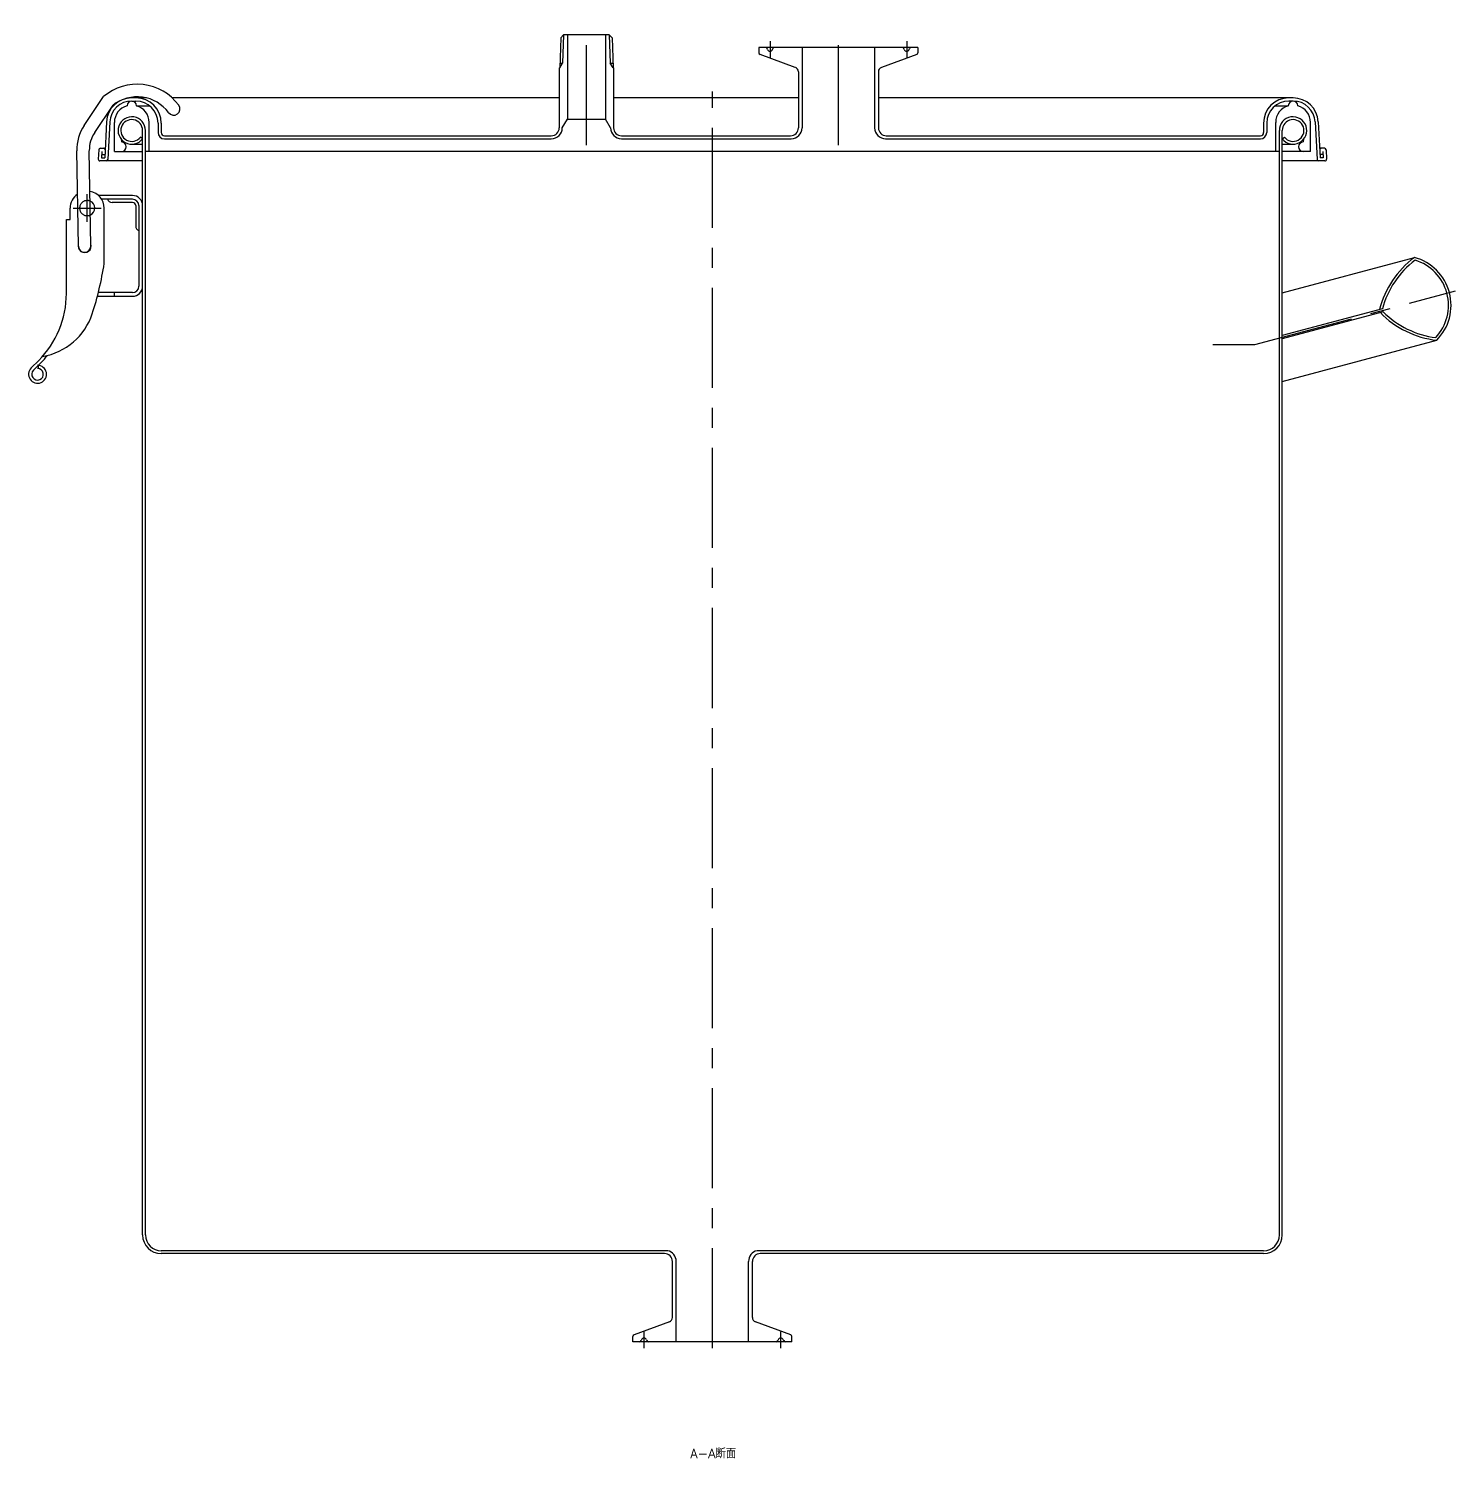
# Model space of a CAD drawing. Extents: x -277 to 885, y -771 to 197.
# Drawn here: x 432.4 to 885.4, y -759 to -305.1 of the extents above; entities that cross this region are included whole.
import ezdxf

# ---------------------------------------------------------------- set-up
doc = ezdxf.new("R2010")
doc.units = 0
doc.linetypes.add('CENTER', pattern=[50.8, 31.75, -6.35, 6.35, -6.35])
doc.linetypes.add('DASHED', pattern=[19.05, 12.7, -6.35])
doc.layers.get('0').update_dxf_attribs({"linetype": 'CONTINUOUS'})
doc.layers.add('CENTER', color=1, linetype='CONTINUOUS')
doc.styles.get("Standard").update_dxf_attribs({"font": 'txt.shx', "height": 3, "bigfont": 'bigfont.shx'})

msp = doc.modelspace()

# ---------------------------------------------------------------- linework, layer by layer
at = {"color": 7, "linetype": 'CONTINUOUS'}
for p, q in [((601.39, -307.97), (601.06, -317.59)), ((601.39, -307.97), (602.28, -307.08)), ((616.78, -307.08), (602.28, -307.08)), ((603.48, -307.08), (603.48, -333.81)), ((615.58, -307.08), (615.58, -333.81)), ((617.67, -307.97), (616.78, -307.08)), ((617.67, -307.97), (618.01, -317.59)), ((714.78, -311.08), (664.28, -311.08)), ((664.28, -311.08), (664.28, -312.77)), ((667.02, -311.72), (666.9, -311.44)), ((668.64, -311.72), (668.76, -311.44)), ((678.03, -311.08), (678.03, -336.58)), ((701.03, -311.08), (701.03, -336.58)), ((710.43, -311.74), (710.3, -311.44)), ((712.04, -311.74), (712.16, -311.44)), ((714.78, -311.08), (714.78, -312.77)), ((600.88, -317.59), (600.88, -336.58)), ((600.88, -317.59), (601.06, -317.59)), ((601.11, -316.01), (601.97, -316.01)), ((617.1, -316.01), (617.95, -316.01)), ((618.01, -317.59), (618.18, -317.59)), ((618.18, -317.59), (618.18, -336.58)), ((675.86, -317.39), (664.67, -313.32)), ((714.39, -313.32), (703.2, -317.39)), ((676.83, -318.78), (676.83, -336.58)), ((676.83, -318.78), (676.83, -336.58)), ((702.23, -318.78), (702.23, -336.58)), ((702.23, -318.78), (702.23, -336.58)), ((450.1, -335.83), (456.26, -326.69)), ((453.41, -338.07), (459.26, -329.41)), ((469.83, -327.08), (465.17, -327.08)), ((465.17, -328.08), (466.53, -328.08)), ((466.68, -329.58), (470.86, -329.58)), ((600.88, -327.08), (478.02, -327.08)), ((676.83, -327.08), (618.18, -327.08)), ((833.89, -327.08), (702.23, -327.08)), ((828.2, -329.58), (832.38, -329.58)), ((833.89, -328.08), (832.53, -328.08)), ((457.19, -334.66), (456.59, -346.08)), ((458.18, -334.72), (457.56, -346.61)), ((459.68, -344.08), (459.68, -334.87)), ((470.68, -344.08), (470.68, -334.87)), ((473.53, -335.08), (473.53, -338.08)), ((474.53, -335.08), (474.53, -338.08)), ((601.88, -336.58), (603.48, -333.81)), ((603.48, -333.81), (615.58, -333.81)), ((617.18, -336.58), (615.58, -333.81)), ((824.53, -335.08), (824.53, -338.08)), ((825.53, -335.08), (825.53, -338.08)), ((828.38, -344.08), (828.38, -334.87)), ((839.38, -344.08), (839.38, -334.87)), ((840.88, -334.72), (841.5, -346.61)), ((841.88, -334.66), (842.48, -346.08)), ((461.81, -340.19), (461.93, -341.08)), ((468.63, -340.08), (467.92, -339.53)), ((468.63, -688.08), (468.63, -337.43)), ((469.53, -688.08), (469.53, -337.43)), ((475.53, -339.08), (598.38, -339.08)), ((475.53, -340.08), (598.38, -340.08)), ((620.68, -339.08), (674.33, -339.08)), ((620.68, -340.08), (674.53, -340.08)), ((704.53, -340.08), (823.53, -340.08)), ((704.73, -339.08), (823.53, -339.08)), ((829.53, -688.08), (829.53, -337.43)), ((830.43, -688.08), (830.43, -337.43)), ((830.43, -340.08), (831.15, -339.53)), ((837.25, -340.19), (837.13, -341.08)), ((448.23, -374.12), (447.7, -343.91)), ((452.23, -374.05), (451.7, -343.84)), ((454.72, -343.56), (454.56, -346.56)), ((455.22, -343.08), (456.74, -343.08)), ((455.69, -344.08), (455.59, -346.08)), ((459.68, -344.08), (468.63, -344.08)), ((465.18, -341.78), (468.63, -341.78)), ((829.53, -344.08), (469.53, -344.08)), ((830.43, -341.78), (833.88, -341.78)), ((839.38, -344.08), (830.43, -344.08)), ((843.85, -343.08), (842.32, -343.08)), ((843.37, -344.08), (843.48, -346.08)), ((844.35, -343.56), (844.5, -346.56)), ((468.63, -347.08), (455.06, -347.08)), ((455.59, -346.08), (456.59, -346.08)), ((455.64, -345.08), (456.64, -345.08)), ((844, -347.08), (830.43, -347.08)), ((843.43, -345.08), (842.42, -345.08)), ((843.48, -346.08), (842.48, -346.08)), ((465.43, -358.08), (454.61, -358.08)), ((445.63, -365.68), (445.63, -362.08)), ((465.43, -359.28), (455.64, -359.28)), ((456.43, -379.68), (456.43, -362.08)), ((465.43, -360.28), (458.93, -360.28)), ((466.43, -361.28), (466.43, -367.78)), ((467.43, -361.28), (467.43, -386.88)), ((444.43, -389.23), (444.43, -365.68)), ((444.43, -365.68), (445.63, -365.68)), ((830.43, -389), (872.44, -377.75)), ((454.28, -390.08), (465.43, -390.08)), ((465.43, -388.88), (454.58, -388.88)), ((459.63, -388.88), (459.63, -390.08)), ((862.23, -394.04), (830.43, -402.56)), ((862.49, -395.01), (830.43, -403.6)), ((830.43, -417.16), (879.48, -404.02)), ((435.64, -410.44), (433.27, -412.82)), ((436.35, -411.15), (433.97, -413.52)), ((435.51, -411.99), (435.43, -412.99)), ((635.36, -693.08), (474.53, -693.08)), ((634.33, -693.98), (474.53, -693.98)), ((824.53, -693.08), (663.7, -693.08)), ((824.53, -693.98), (664.73, -693.98)), ((636.83, -714.29), (636.83, -696.48)), ((636.83, -714.29), (636.83, -696.48)), ((638.03, -721.98), (638.03, -696.48)), ((661.03, -721.98), (661.03, -696.48)), ((662.23, -714.29), (662.23, -696.48)), ((662.23, -714.29), (662.23, -696.48)), ((635.86, -715.67), (624.67, -719.75)), ((674.39, -719.75), (663.2, -715.67)), ((624.28, -721.98), (624.28, -720.3)), ((627.02, -721.34), (626.9, -721.62)), ((628.64, -721.34), (628.76, -721.62)), ((670.43, -721.32), (670.3, -721.62)), ((672.04, -721.32), (672.16, -721.62)), ((674.78, -721.98), (674.78, -720.3)), ((674.78, -721.98), (624.28, -721.98))]:
    msp.add_line(p, q, dxfattribs=at)
at = {"color": 3, "linetype": 'CONTINUOUS'}
for p, q in [((602.28, -307.08), (601.97, -316.01)), ((616.78, -307.08), (617.1, -316.01)), ((601.06, -317.59), (601.97, -316.01)), ((618.01, -317.59), (617.1, -316.01))]:
    msp.add_line(p, q, dxfattribs=at)
at = {"color": 7, "linetype": 'CONTINUOUS'}
for centre, radius, start, end in [((664.87, -312.77), 0.588, 180, 250), ((666.36, -311.67), 0.588, 23, 90), ((667.83, -311.38), 0.882, 203, 337), ((669.3, -311.67), 0.588, 90, 157), ((709.76, -311.67), 0.588, 23, 90), ((711.23, -311.38), 0.882, 201.637, 338.363), ((712.7, -311.67), 0.588, 90, 157), ((714.19, -312.77), 0.588, 290, 0), ((675.36, -318.78), 1.47, 0, 70), ((703.7, -318.78), 1.47, 110, 180), ((466.92, -339.07), 16.34, 36.3016, 130.742), ((466.92, -339.07), 12.34, 36.3016, 128.4248), ((465.17, -335.08), 8, 90, 177), ((465.17, -335.08), 7, 90, 177), ((465.18, -334.87), 5.5, 105.8266, 180), ((465.18, -329.58), 1.5, 0, 180), ((466.53, -335.08), 8, 0, 90), ((466.53, -335.08), 7, 0, 90), ((465.18, -334.87), 5.5, 0, 74.1734), ((478.48, -330.58), 2, 216.3016, 36.3016), ((832.53, -335.08), 8, 90, 180), ((832.53, -335.08), 7, 90, 180), ((833.88, -334.87), 5.5, 105.8266, 180), ((833.88, -329.58), 1.5, 0, 180), ((833.89, -335.08), 8, 3, 90), ((833.89, -335.08), 7, 3, 90), ((833.88, -334.87), 5.5, 0, 74.1734), ((461.7, -343.66), 14, 146, 181), ((465.18, -337.43), 4.35, 0, 322.4765), ((465.18, -337.43), 3.45, 0, 322.4765), ((833.88, -337.43), 4.35, 217.5235, 180), ((833.88, -337.43), 3.45, 217.5235, 180), ((461.7, -343.66), 10, 146, 181), ((475.53, -338.08), 2, 180, 270), ((475.53, -338.08), 1, 180, 270), ((598.38, -336.58), 3.5, 270, 0), ((598.38, -336.58), 2.5, 270, 0), ((620.68, -336.58), 3.5, 180, 270), ((620.68, -336.58), 2.5, 180, 270), ((674.33, -336.58), 2.5, 270, 0), ((674.53, -336.58), 3.5, 270, 0), ((704.53, -336.58), 3.5, 180, 270), ((704.73, -336.58), 2.5, 180, 270), ((823.53, -338.08), 2, 270, 0), ((823.53, -338.08), 1, 270, 0), ((455.22, -343.58), 0.5, 90, 177), ((456.22, -343.58), 0.5, 357, 90), ((461.93, -342.58), 1.5, 270, 90), ((837.13, -342.58), 1.5, 90, 270), ((842.85, -343.58), 0.5, 90, 183), ((843.85, -343.58), 0.5, 3, 90), ((455.06, -346.58), 0.5, 177, 270), ((457.06, -346.58), 0.5, 270, 357), ((842, -346.58), 0.5, 183, 270), ((844, -346.58), 0.5, 270, 3), ((451.03, -362.08), 5.4, 124.8678, 180), ((451.03, -362.08), 5.4, 0, 80.4285), ((465.43, -361.28), 3.2, 0, 90), ((451.03, -362.08), 2.4, 295.3801, 66.6199), ((458.93, -358.78), 1.5, 199.4712, 270), ((465.43, -361.28), 2, 0, 90), ((465.43, -361.28), 1, 0, 90), ((467.93, -367.78), 1.5, 180, 250.5288), ((450.23, -374.08), 2.1, 163.2472, 18.7528), ((450.23, -374.08), 2, 181, 1), ((357.57, -364.62), 100, 341.9543, 351.3362), ((890.14, -401.62), 29.72, 126.5537, 165.7099), ((890.14, -401.62), 28.92, 127.3334, 164.8168), ((868.28, -392.94), 15.76, 315.3289, 74.6711), ((868.28, -392.94), 14.96, 316.8178, 73.1822), ((414.43, -389.23), 30, 315, 0), ((465.43, -386.88), 3.2, 270, 0), ((465.43, -386.88), 2, 270, 0), ((433.64, -389.4), 20, 279.3023, 341.9543), ((882.87, -374.5), 29.72, 224.2901, 263.4463), ((882.87, -374.5), 28.92, 225.1832, 262.6666), ((435.28, -414.83), 2.85, 135, 90), ((435.28, -414.83), 1.85, 135, 90), ((414.43, -389.23), 31, 315, 320.8189), ((474.53, -688.08), 5.9, 180, 270), ((474.53, -688.08), 5, 180, 270), ((824.53, -688.08), 5, 270, 0), ((824.53, -688.08), 5.9, 270, 0), ((634.33, -696.48), 2.5, 0, 90), ((634.53, -696.48), 3.5, 0, 76.2709), ((664.53, -696.48), 3.5, 103.7291, 180), ((664.73, -696.48), 2.5, 90, 180), ((635.36, -714.29), 1.47, 290, 0), ((663.7, -714.29), 1.47, 180, 250), ((624.87, -720.3), 0.588, 110, 180), ((626.36, -721.39), 0.588, 270, 337), ((627.83, -721.69), 0.882, 23, 157), ((629.3, -721.39), 0.588, 203, 270), ((669.76, -721.39), 0.588, 270, 337), ((671.23, -721.69), 0.882, 21.637, 158.363), ((672.7, -721.39), 0.588, 203, 270), ((674.19, -720.3), 0.588, 0, 70)]:
    msp.add_arc(centre, radius, start, end, dxfattribs=at)
at = {"color": 3, "linetype": 'DASHED'}
msp.add_arc((451.03, -362.08), 2.4, 66.6199, 295.3801, dxfattribs=at)
at = {"layer": 'CENTER', "color": 1, "linetype": 'CENTER'}
for p, q in [((609.53, -342.08), (609.53, -305.08)), ((667.83, -309.08), (667.83, -314.26)), ((689.53, -342.08), (689.53, -309.08)), ((711.23, -309.08), (711.23, -314.26)), ((649.53, -723.98), (649.53, -325.08)), ((451.03, -366.48), (451.03, -357.68)), ((446.63, -362.08), (455.43, -362.08)), ((821.8, -405.4), (885.43, -388.35)), ((808.41, -405.4), (821.8, -405.4)), ((627.83, -723.98), (627.83, -718.81)), ((671.23, -723.98), (671.23, -718.81))]:
    msp.add_line(p, q, dxfattribs=at)

# ---------------------------------------------------------------- texts
at = {"color": 137, "linetype": 'CONTINUOUS'}
msp.add_text('A-A断面', height=3, dxfattribs=at).set_placement((642.53, -758.98))

doc.saveas('drawing.dxf')
